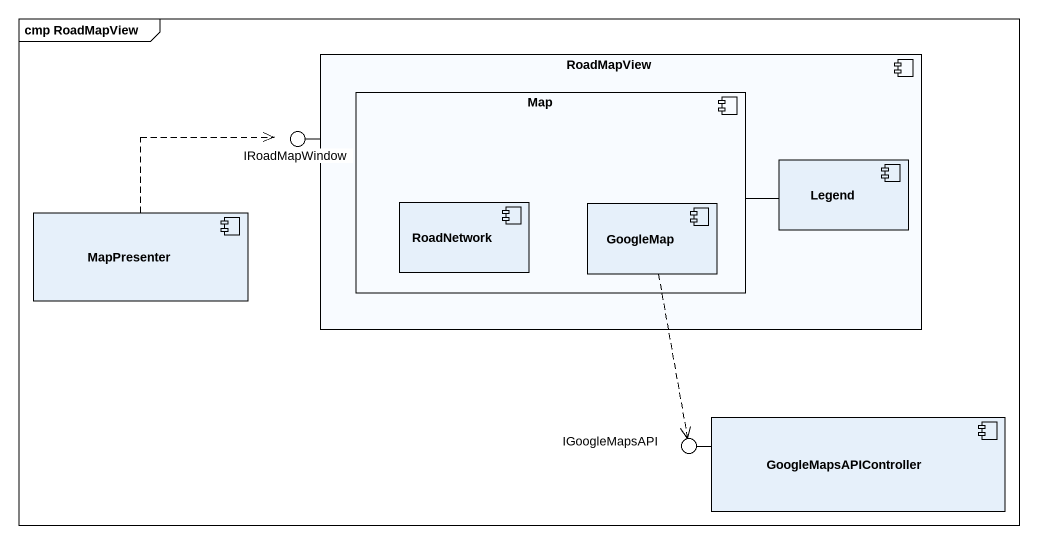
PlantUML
@startuml
mainframe cmp RoadMapView
component RoadMapView {
  component "Map" as Map_ {
    component RoadNetwork
    component GoogleMap
  }
  component "Legend" as Legend_
}
() IRoadMapWindow
component MapPresenter
() IGoogleMapsAPI
component GoogleMapsAPIController
RoadMapView -left- IRoadMapWindow
GoogleMapsAPIController -left- IGoogleMapsAPI
Map_ -right- Legend_
MapPresenter .up.> IRoadMapWindow
GoogleMap ..> IGoogleMapsAPI
@enduml
